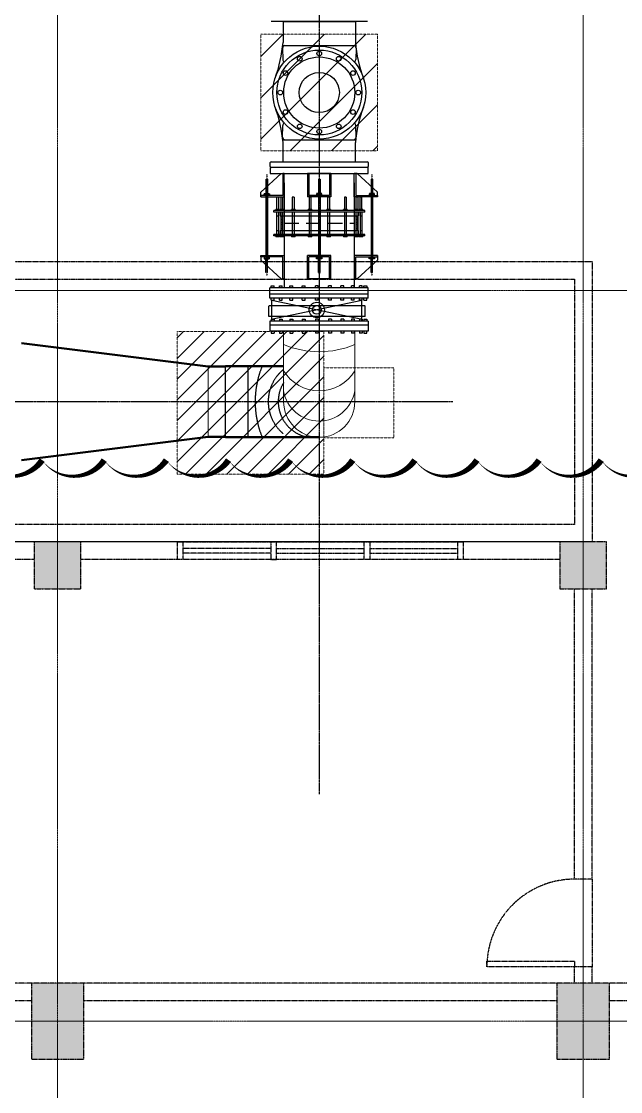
# Model space of a CAD drawing. Header units: inches. Extents: x 0 to 235202, y 0 to 361577.
# Drawn here: x 148872 to 154002, y 297622 to 306778 of the extents above; entities that cross this region are included whole.
import ezdxf

# ---------------------------------------------------------------- set-up
doc = ezdxf.new("R2010")
doc.units = ezdxf.units.IN
doc.header["$MEASUREMENT"] = 0
for name, pattern in [('CENTER', [2, 1.25, -0.25, 0.25, -0.25]), ('HIDDEN', [0.375, 0.25, -0.125]), ('PHANTOM2', [1.25, 0.625, -0.125, 0.125, -0.125, 0.125, -0.125])]:
    doc.linetypes.add(name, pattern=pattern)
for name, color, linetype, lineweight in [('.5', 8, 'Continuous', 0), ('DIM', 251, 'Continuous', 0), ('hid', 8, 'HIDDEN', 0)]:
    doc.layers.add(name, color=color, linetype=linetype, lineweight=lineweight)
for name, color, linetype in [('1', 1, 'CENTER'), ('2', 2, 'HIDDEN'), ('ID_LEGEND', 3, 'Continuous'), ('PIPE', 3, 'Continuous'), ('pipes', 2, 'Continuous'), ('sleeve type coupling', 1, 'Continuous'), ('steel elbow 90deg', 3, 'Continuous')]:
    doc.layers.add(name, color=color, linetype=linetype)

msp = doc.modelspace()

# ---------------------------------------------------------------- hatches: boundary and pattern name
at = {"layer": 'DIM', "linetype": 'HIDDEN', "lineweight": 25, "ltscale": 10}
h = msp.add_hatch(color=8, dxfattribs=at)
h.paths.add_polyline_path([(153907.6, 298549.5), (153457.6, 298549.5), (153457.6, 297899.5), (153907.6, 297899.5)])
h.paths.add_polyline_path([(153882.6, 302324.5), (153757.6, 302324.5), (153757.6, 302324.5), (153482.6, 302324.5), (153482.6, 301924.5), (153882.6, 301924.5)])
h.paths.add_polyline_path([(149382.6, 302324.5), (148982.6, 302324.5), (148982.6, 301924.5), (149382.6, 301924.5)])
h.paths.add_polyline_path([(149407.6, 298549.5), (148957.6, 298549.5), (148957.6, 297899.5), (149407.6, 297899.5)])

# ---------------------------------------------------------------- linework, layer by layer
at = {"layer": '.5', "color": 8, "linetype": 'CENTER', "ltscale": 10}
for p, q in [((149182.6, 294028.3), (149182.6, 325314.5)), ((153682.6, 294028.3), (153682.6, 325273.7)), ((169573.2, 304475.8), (105058.9, 304475.8)), ((169573.2, 298225.3), (105058.9, 298225.3))]:
    msp.add_line(p, q, dxfattribs=at)
at = {"color": 8, "linetype": 'PHANTOM2', "ltscale": 20}
for p, q in [((151422.4, 323510.6), (151422.4, 300165.4)), ((125082.6, 303524.6), (152564.9, 303524.6))]:
    msp.add_line(p, q, dxfattribs=at)
at = {"color": 8, "lineweight": -3, "ltscale": 5}
for p, q in [((151835.2, 306777.8), (151009.6, 306777.8)), ((151002.4, 305535.9), (151002.4, 305569.4)), ((151009.6, 305576.7), (151835.2, 305576.7)), ((151835.2, 305528.7), (151009.6, 305528.7)), ((151842.4, 305569.4), (151842.4, 305535.9))]:
    msp.add_line(p, q, dxfattribs=at)
at = {"color": 8}
for p, q in [((151842.4, 305528.7), (151002.4, 305528.7)), ((151002.4, 305528.7), (151002.4, 305476.7)), ((151842.4, 305476.7), (151842.4, 305528.7)), ((150922.4, 305316.7), (151097.4, 305476.7)), ((151002.4, 305476.7), (151842.4, 305476.7)), ((151097.4, 305476.7), (151122.4, 305476.7)), ((151122.4, 305476.7), (151110.4, 305476.7)), ((151110.4, 305476.7), (151110.4, 305288.7)), ((151122.4, 305276.7), (151122.4, 305476.7)), ((151322.4, 305476.7), (151322.4, 305276.7)), ((151522.4, 305476.7), (151322.4, 305476.7)), ((151334.4, 305476.7), (151334.4, 305288.7)), ((151510.4, 305476.7), (151510.4, 305288.7)), ((151522.4, 305476.7), (151522.4, 305276.7)), ((151747.4, 305476.7), (151722.4, 305476.7)), ((151722.4, 305476.7), (151734.4, 305476.7)), ((151722.4, 305276.7), (151722.4, 305476.7)), ((151734.4, 305476.7), (151734.4, 305288.7)), ((151922.4, 305316.7), (151747.4, 305476.7)), ((150922.4, 305276.7), (150922.4, 305316.7)), ((151110.4, 305288.7), (150922.4, 305288.7)), ((150922.4, 305288.7), (150922.4, 305276.7)), ((150922.4, 305276.7), (151122.4, 305276.7)), ((151322.4, 305316.7), (151334.4, 305316.7)), ((151522.4, 305276.7), (151322.4, 305276.7)), ((151510.4, 305288.7), (151334.4, 305288.7)), ((151510.4, 305316.7), (151522.4, 305316.7)), ((151922.4, 305276.7), (151722.4, 305276.7)), ((151734.4, 305288.7), (151922.4, 305288.7)), ((151922.4, 305276.7), (151922.4, 305316.7)), ((151922.4, 305288.7), (151922.4, 305276.7)), ((150922.4, 304776.3), (150922.4, 304736.3)), ((150922.4, 304764.3), (150922.4, 304776.3)), ((150922.4, 304776.3), (151122.4, 304776.3)), ((151110.4, 304764.3), (150922.4, 304764.3)), ((150922.4, 304736.3), (151097.4, 304576.3)), ((151110.4, 304576.3), (151110.4, 304764.3)), ((151122.4, 304776.3), (151122.4, 304576.3)), ((151322.4, 304576.3), (151322.4, 304776.3)), ((151522.4, 304776.3), (151322.4, 304776.3)), ((151322.4, 304736.3), (151334.4, 304736.3)), ((151334.4, 304576.3), (151334.4, 304764.3)), ((151510.4, 304764.3), (151334.4, 304764.3)), ((151510.4, 304576.3), (151510.4, 304764.3)), ((151510.4, 304736.3), (151522.4, 304736.3)), ((151522.4, 304576.3), (151522.4, 304776.3)), ((151922.4, 304776.3), (151722.4, 304776.3)), ((151722.4, 304776.3), (151722.4, 304576.3)), ((151734.4, 304576.3), (151734.4, 304764.3)), ((151734.4, 304764.3), (151922.4, 304764.3)), ((151922.4, 304736.3), (151747.4, 304576.3)), ((151922.4, 304776.3), (151922.4, 304736.3)), ((151922.4, 304764.3), (151922.4, 304776.3)), ((151097.4, 304576.3), (151122.4, 304576.3)), ((151122.4, 304576.3), (151110.4, 304576.3)), ((151522.4, 304576.3), (151322.4, 304576.3)), ((151747.4, 304576.3), (151722.4, 304576.3)), ((151722.4, 304576.3), (151734.4, 304576.3)), ((151839.9, 304497.6), (150999.9, 304497.6)), ((150999.9, 304408.9), (150999.9, 304497.6)), ((151839.9, 304444.9), (150999.9, 304444.9)), ((151012, 304514.8), (151036.2, 304514.8)), ((151012, 304497.6), (151012, 304514.8)), ((151036.2, 304497.6), (151036.2, 304514.8)), ((151081.3, 304514.8), (151105.5, 304514.8)), ((151081.3, 304497.6), (151081.3, 304514.8)), ((151105.5, 304497.6), (151105.5, 304514.8)), ((151171.6, 304514.8), (151195.8, 304514.8)), ((151171.6, 304497.6), (151171.6, 304514.8)), ((151195.8, 304497.6), (151195.8, 304514.8)), ((151276.7, 304514.8), (151300.9, 304514.8)), ((151276.7, 304497.6), (151276.7, 304514.8)), ((151300.9, 304497.6), (151300.9, 304514.8)), ((151389.5, 304497.6), (151389.5, 304514.8)), ((151413.7, 304514.8), (151389.5, 304514.8)), ((151413.7, 304497.6), (151413.7, 304514.8)), ((151502.3, 304497.6), (151502.3, 304514.8)), ((151526.6, 304514.8), (151502.3, 304514.8)), ((151526.6, 304497.6), (151526.6, 304514.8)), ((151607.5, 304497.6), (151607.5, 304514.8)), ((151631.7, 304514.8), (151607.5, 304514.8)), ((151631.7, 304497.6), (151631.7, 304514.8)), ((151697.7, 304497.6), (151697.7, 304514.8)), ((151722, 304514.8), (151697.7, 304514.8)), ((151722, 304497.6), (151722, 304514.8)), ((151767, 304497.6), (151767, 304514.8)), ((151791.2, 304514.8), (151767, 304514.8)), ((151791.2, 304497.6), (151791.2, 304514.8)), ((151805.3, 304497.6), (151805.3, 304514.8)), ((151805.3, 304514.8), (151829.5, 304514.8)), ((151829.5, 304514.8), (151829.5, 304497.6)), ((151839.9, 304408.9), (151839.9, 304497.6)), ((151015.4, 304344.5), (150992.2, 304344.5)), ((151839.9, 304408.9), (150999.9, 304408.9)), ((151012, 304391.7), (151012, 304408.9)), ((151012, 304230.9), (151787.9, 304391.7)), ((151012, 304391.7), (151036.2, 304391.7)), ((151015.4, 304391.7), (151791.2, 304230.9)), ((151015.4, 304213.7), (151015.4, 304391.7)), ((151036.2, 304391.7), (151036.2, 304408.9)), ((151081.3, 304391.7), (151081.3, 304408.9)), ((151081.3, 304391.7), (151105.5, 304391.7)), ((151105.5, 304391.7), (151105.5, 304408.9)), ((151171.6, 304391.7), (151171.6, 304408.9)), ((151171.6, 304391.7), (151195.8, 304391.7)), ((151195.8, 304391.7), (151195.8, 304408.9)), ((151276.7, 304391.7), (151276.7, 304408.9)), ((151276.7, 304391.7), (151300.9, 304391.7)), ((151300.9, 304391.7), (151300.9, 304408.9)), ((151389.5, 304391.7), (151389.5, 304408.9)), ((151413.7, 304391.7), (151389.5, 304391.7)), ((151413.7, 304391.7), (151413.7, 304408.9)), ((151502.3, 304391.7), (151502.3, 304408.9)), ((151526.6, 304391.7), (151502.3, 304391.7)), ((151526.6, 304391.7), (151526.6, 304408.9)), ((151607.5, 304391.7), (151607.5, 304408.9)), ((151631.7, 304391.7), (151607.5, 304391.7)), ((151631.7, 304391.7), (151631.7, 304408.9)), ((151697.7, 304391.7), (151697.7, 304408.9)), ((151722, 304391.7), (151697.7, 304391.7)), ((151722, 304391.7), (151722, 304408.9)), ((151767, 304391.7), (151767, 304408.9)), ((151791.2, 304391.7), (151767, 304391.7)), ((151787.9, 304213.7), (151787.9, 304391.7)), ((151815.6, 304344.5), (151787.9, 304344.5)), ((151791.2, 304391.7), (151791.2, 304408.9)), ((151805.3, 304391.7), (151805.3, 304408.9)), ((151805.3, 304391.7), (151829.5, 304391.7)), ((151829.5, 304391.7), (151829.5, 304408.9)), ((151015.4, 304254.2), (150992.2, 304254.2)), ((151815.6, 304254.2), (151787.9, 304254.2)), ((150999.9, 304214.6), (150999.9, 304126.6)), ((151839.9, 304214.6), (150999.9, 304214.6)), ((151839.9, 304178.6), (150999.9, 304178.6)), ((151012, 304231.8), (151036.2, 304231.8)), ((151012, 304231.8), (151012, 304214.6)), ((151036.2, 304231.8), (151036.2, 304214.6)), ((151081.3, 304231.8), (151105.5, 304231.8)), ((151081.3, 304231.8), (151081.3, 304214.6)), ((151105.5, 304231.8), (151105.5, 304214.6)), ((151171.6, 304231.8), (151195.8, 304231.8)), ((151171.6, 304231.8), (151171.6, 304214.6)), ((151195.8, 304231.8), (151195.8, 304214.6)), ((151276.7, 304231.8), (151300.9, 304231.8)), ((151276.7, 304231.8), (151276.7, 304214.6)), ((151300.9, 304231.8), (151300.9, 304214.6)), ((151389.5, 304231.8), (151389.5, 304214.6)), ((151413.7, 304231.8), (151389.5, 304231.8)), ((151413.7, 304231.8), (151413.7, 304214.6)), ((151502.3, 304231.8), (151502.3, 304214.6)), ((151526.6, 304231.8), (151502.3, 304231.8)), ((151526.6, 304231.8), (151526.6, 304214.6)), ((151607.5, 304231.8), (151607.5, 304214.6)), ((151631.7, 304231.8), (151607.5, 304231.8)), ((151631.7, 304231.8), (151631.7, 304214.6)), ((151697.7, 304231.8), (151697.7, 304214.6)), ((151722, 304231.8), (151697.7, 304231.8)), ((151722, 304231.8), (151722, 304214.6)), ((151767, 304231.8), (151767, 304214.6)), ((151791.2, 304231.8), (151767, 304231.8)), ((151791.2, 304231.8), (151791.2, 304214.6)), ((151805.3, 304231.8), (151805.3, 304214.6)), ((151805.3, 304231.8), (151829.5, 304231.8)), ((151829.5, 304231.8), (151829.5, 304214.6)), ((151839.9, 304214.6), (151839.9, 304126.6)), ((151839.9, 304126.6), (150999.9, 304126.6)), ((151012, 304126.6), (151012, 304109.3)), ((151012, 304109.3), (151036.2, 304109.3)), ((151036.2, 304126.6), (151036.2, 304109.3)), ((151081.3, 304126.6), (151081.3, 304109.3)), ((151081.3, 304109.3), (151105.5, 304109.3)), ((151105.5, 304126.6), (151105.5, 304109.3)), ((151171.6, 304126.6), (151171.6, 304109.3)), ((151171.6, 304109.3), (151195.8, 304109.3)), ((151195.8, 304126.6), (151195.8, 304109.3)), ((151276.7, 304126.6), (151276.7, 304109.3)), ((151276.7, 304109.3), (151300.9, 304109.3)), ((151300.9, 304126.6), (151300.9, 304109.3)), ((151389.5, 304126.6), (151389.5, 304109.3)), ((151413.7, 304109.3), (151389.5, 304109.3)), ((151413.7, 304126.6), (151413.7, 304109.3)), ((151502.3, 304126.6), (151502.3, 304109.3)), ((151526.6, 304109.3), (151502.3, 304109.3)), ((151526.6, 304126.6), (151526.6, 304109.3)), ((151607.5, 304126.6), (151607.5, 304109.3)), ((151631.7, 304109.3), (151607.5, 304109.3)), ((151631.7, 304126.6), (151631.7, 304109.3)), ((151697.7, 304126.6), (151697.7, 304109.3)), ((151722, 304109.3), (151697.7, 304109.3)), ((151722, 304126.6), (151722, 304109.3)), ((151767, 304126.6), (151767, 304109.3)), ((151791.2, 304109.3), (151767, 304109.3)), ((151791.2, 304126.6), (151791.2, 304109.3)), ((151805.3, 304126.6), (151805.3, 304109.3)), ((151805.3, 304109.3), (151829.5, 304109.3)), ((151829.5, 304109.3), (151829.5, 304126.6))]:
    msp.add_line(p, q, dxfattribs=at)
at = {"color": 8, "linetype": 'HIDDEN'}
for p, q in [((150992.2, 304254.2), (150992.2, 304344.5)), ((151787.9, 304344.5), (151015.4, 304344.5)), ((151815.6, 304254.2), (151815.6, 304344.5)), ((151787.9, 304254.2), (151015.4, 304254.2))]:
    msp.add_line(p, q, dxfattribs=at)
at = {"color": 8, "linetype": 'CENTER', "ltscale": 500}
msp.add_line((150812.9, 303219.9), (150812.9, 303829.4), dxfattribs=at)
at = {"color": 1}
msp.add_lwpolyline([(148518.6, 303024.6, 0, 53.2, 0.520567), (149050.4, 303024.6, 0, 53.2, 0.520567), (149582.2, 303024.6, 0, 53.2, 0.520567), (150114, 303024.6, 0, 53.2, 0.520567), (150645.8, 303024.6, 0, 53.2, 0.520567), (151177.6, 303024.6, 0, 53.2, 0.520567), (151709.4, 303024.6, 0, 53.2, 0.520567), (152241.2, 303024.6, 0, 53.2, 0.520567), (152773, 303024.6, 0, 53.2, 0.520567), (153304.8, 303024.6, 0, 53.2, 0.520567), (153836.6, 303024.6, 0, 53.2, 0.520567), (154368.4, 303024.6, 0, 53.2, 0.520567)], format="xyseb", dxfattribs=at)
at = {"color": 8}
for radius in [65.7, 37.5]:
    msp.add_circle((151401.6, 304309.4), radius, dxfattribs=at)
at = {"color": 8, "lineweight": -3, "ltscale": 5}
for centre, start, end in [((151009.6, 305569.4), 90, 180), ((151009.6, 305535.9), 180, 270), ((151835.2, 305569.4), 0, 90), ((151835.2, 305535.9), 270, 0)]:
    msp.add_arc(centre, 7.24, start, end, dxfattribs=at)
at = {"color": 8, "linetype": 'CENTER', "ltscale": 500}
for centre, radius, start, end in [((151669.9, 303524.6), 796.4, 157.5, 202.5), ((151340.8, 303524.6), 355.3, 128.9137, 239.05902), ((151380.2, 303524.6), 308.9, 148.19132, 260.57812)]:
    msp.add_arc(centre, radius, start, end, dxfattribs=at)
at = {"layer": '1', "color": 8, "linetype": 'CENTER', "ltscale": 0.09}
for p, q in [((150972.4, 305470.8), (150972.4, 304601)), ((151872.4, 305470.8), (151872.4, 304601))]:
    msp.add_line(p, q, dxfattribs=at)
at = {"layer": '1', "color": 8}
for p, q in [((150965.8, 305426.7), (150965.8, 304764.3)), ((150965.8, 305426.7), (150965.8, 305305.9)), ((150979, 305363.2), (150965.8, 305363.2)), ((150979, 305363.2), (150965.8, 305363.2)), ((150979, 305359.2), (150965.8, 305359.2)), ((150979, 305359.2), (150965.8, 305359.2)), ((150979, 305359.2), (150965.8, 305359.2)), ((150979, 305359.2), (150965.8, 305359.2)), ((150979, 305355.1), (150965.8, 305355.1)), ((150979, 305355.1), (150965.8, 305355.1)), ((150979, 305351.3), (150965.8, 305351.3)), ((150979, 305351.3), (150965.8, 305351.3)), ((150979, 305347.2), (150965.8, 305347.2)), ((150979, 305347.2), (150965.8, 305347.2)), ((150979, 305347.2), (150965.8, 305347.2)), ((150979, 305347.2), (150965.8, 305347.2)), ((150979, 305343.1), (150965.8, 305343.1)), ((150979, 305343.1), (150965.8, 305343.1)), ((150979, 305426.7), (150979, 305305.9)), ((150979.1, 305426.7), (150979.1, 304764.3)), ((151415.8, 305426.7), (151415.8, 304764.3)), ((151415.8, 305426.7), (151415.8, 305305.9)), ((151415.8, 305426.7), (151429, 305426.7)), ((151415.8, 305426.7), (151429, 305426.7)), ((151415.8, 305363.2), (151429, 305363.2)), ((151415.8, 305363.2), (151429, 305363.2)), ((151415.8, 305359.2), (151429, 305359.2)), ((151415.8, 305359.2), (151429, 305359.2)), ((151415.8, 305359.2), (151429, 305359.2)), ((151415.8, 305359.2), (151429, 305359.2)), ((151415.8, 305355.1), (151429, 305355.1)), ((151415.8, 305355.1), (151429, 305355.1)), ((151415.8, 305351.3), (151429, 305351.3)), ((151415.8, 305351.3), (151429, 305351.3)), ((151415.8, 305347.2), (151429, 305347.2)), ((151415.8, 305347.2), (151429, 305347.2)), ((151415.8, 305347.2), (151429, 305347.2)), ((151415.8, 305347.2), (151429, 305347.2)), ((151415.8, 305343.1), (151429, 305343.1)), ((151415.8, 305343.1), (151429, 305343.1)), ((151429, 305426.7), (151429, 304764.3)), ((151429, 305426.7), (151429, 305305.9)), ((151865.8, 305426.7), (151865.8, 304764.3)), ((151865.8, 305426.7), (151865.8, 305305.9)), ((151865.8, 305363.2), (151879, 305363.2)), ((151865.8, 305363.2), (151879, 305363.2)), ((151865.8, 305359.2), (151879, 305359.2)), ((151865.8, 305359.2), (151879, 305359.2)), ((151865.8, 305359.2), (151879, 305359.2)), ((151865.8, 305359.2), (151879, 305359.2)), ((151865.8, 305355.1), (151879, 305355.1)), ((151865.8, 305355.1), (151879, 305355.1)), ((151865.8, 305351.3), (151879, 305351.3)), ((151865.8, 305351.3), (151879, 305351.3)), ((151865.8, 305347.2), (151879, 305347.2)), ((151865.8, 305347.2), (151879, 305347.2)), ((151865.8, 305347.2), (151879, 305347.2)), ((151865.8, 305347.2), (151879, 305347.2)), ((151865.8, 305343.1), (151879, 305343.1)), ((151865.8, 305343.1), (151879, 305343.1)), ((151879, 305426.7), (151879, 304764.3)), ((151879, 305426.7), (151879, 305305.9)), ((150949.7, 305288.7), (150949.7, 305305.9)), ((150949.7, 305305.9), (150995.2, 305305.9)), ((150949.7, 305288.7), (150949.7, 305305.9)), ((150949.7, 305305.9), (150995.2, 305305.9)), ((150995.2, 305288.7), (150949.7, 305288.7)), ((150995.2, 305288.7), (150949.7, 305288.7)), ((150957.8, 305305.9), (150957.8, 305288.7)), ((150957.8, 305305.9), (150957.8, 305288.7)), ((150979, 305339), (150965.8, 305339)), ((150979, 305339), (150965.8, 305339)), ((150979, 305334.9), (150965.8, 305334.9)), ((150979, 305334.9), (150965.8, 305334.9)), ((150979, 305330.8), (150965.8, 305330.8)), ((150979, 305330.8), (150965.8, 305330.8)), ((150979, 305326.7), (150965.8, 305326.7)), ((150979, 305326.7), (150965.8, 305326.7)), ((150979, 305322.7), (150965.8, 305322.7)), ((150979, 305322.7), (150965.8, 305322.7)), ((150979, 305318.6), (150965.8, 305318.6)), ((150979, 305318.6), (150965.8, 305318.6)), ((150979, 305314.5), (150965.8, 305314.5)), ((150979, 305314.5), (150965.8, 305314.5)), ((150979, 305310.4), (150965.8, 305310.4)), ((150979, 305310.4), (150965.8, 305310.4)), ((150979, 305306.3), (150965.8, 305306.3)), ((150979, 305306.3), (150965.8, 305306.3)), ((150979, 305285.9), (150965.8, 305285.9)), ((150979, 305285.9), (150965.8, 305285.9)), ((150979, 305281.8), (150965.8, 305281.8)), ((150979, 305281.8), (150965.8, 305281.8)), ((150979, 305277.7), (150965.8, 305277.7)), ((150979, 305277.7), (150965.8, 305277.7)), ((150979, 305273.6), (150965.8, 305273.6)), ((150979, 305273.6), (150965.8, 305273.6)), ((150979, 305269.5), (150965.8, 305269.5)), ((150979, 305269.5), (150965.8, 305269.5)), ((150979, 305265.5), (150965.8, 305265.5)), ((150979, 305265.5), (150965.8, 305265.5)), ((150979, 305261.4), (150965.8, 305261.4)), ((150979, 305261.4), (150965.8, 305261.4)), ((150979, 305257.3), (150965.8, 305257.3)), ((150979, 305257.3), (150965.8, 305257.3)), ((150987, 305305.9), (150987, 305288.7)), ((150987, 305305.9), (150987, 305288.7)), ((150995.2, 305305.9), (150995.2, 305288.7)), ((150995.2, 305305.9), (150995.2, 305288.7)), ((151445.2, 305305.9), (151399.7, 305305.9)), ((151399.7, 305305.9), (151399.7, 305288.7)), ((151445.2, 305305.9), (151399.7, 305305.9)), ((151399.7, 305305.9), (151399.7, 305288.7)), ((151399.7, 305288.7), (151445.2, 305288.7)), ((151399.7, 305288.7), (151445.2, 305288.7)), ((151407.8, 305305.9), (151407.8, 305288.7)), ((151407.8, 305305.9), (151407.8, 305288.7)), ((151415.8, 305339), (151429, 305339)), ((151415.8, 305339), (151429, 305339)), ((151415.8, 305334.9), (151429, 305334.9)), ((151415.8, 305334.9), (151429, 305334.9)), ((151415.8, 305330.8), (151429, 305330.8)), ((151415.8, 305330.8), (151429, 305330.8)), ((151415.8, 305326.7), (151429, 305326.7)), ((151415.8, 305326.7), (151429, 305326.7)), ((151415.8, 305322.7), (151429, 305322.7)), ((151415.8, 305322.7), (151429, 305322.7)), ((151415.8, 305318.6), (151429, 305318.6)), ((151415.8, 305318.6), (151429, 305318.6)), ((151415.8, 305314.5), (151429, 305314.5)), ((151415.8, 305314.5), (151429, 305314.5)), ((151415.8, 305310.4), (151429, 305310.4)), ((151415.8, 305310.4), (151429, 305310.4)), ((151415.8, 305306.3), (151429, 305306.3)), ((151415.8, 305306.3), (151429, 305306.3)), ((151415.8, 305285.9), (151429, 305285.9)), ((151415.8, 305285.9), (151429, 305285.9)), ((151415.8, 305281.8), (151429, 305281.8)), ((151415.8, 305281.8), (151429, 305281.8)), ((151415.8, 305277.7), (151429, 305277.7)), ((151415.8, 305277.7), (151429, 305277.7)), ((151415.8, 305273.6), (151429, 305273.6)), ((151415.8, 305273.6), (151429, 305273.6)), ((151415.8, 305269.5), (151429, 305269.5)), ((151415.8, 305269.5), (151429, 305269.5)), ((151415.8, 305265.5), (151429, 305265.5)), ((151415.8, 305265.5), (151429, 305265.5)), ((151415.8, 305261.4), (151429, 305261.4)), ((151415.8, 305261.4), (151429, 305261.4)), ((151415.8, 305257.3), (151429, 305257.3)), ((151415.8, 305257.3), (151429, 305257.3)), ((151437, 305305.9), (151437, 305288.7)), ((151437, 305305.9), (151437, 305288.7)), ((151445.2, 305288.7), (151445.2, 305305.9)), ((151445.2, 305288.7), (151445.2, 305305.9)), ((151895.2, 305305.9), (151849.7, 305305.9)), ((151849.7, 305305.9), (151849.7, 305288.7)), ((151895.2, 305305.9), (151849.7, 305305.9)), ((151849.7, 305305.9), (151849.7, 305288.7)), ((151849.7, 305288.7), (151895.2, 305288.7)), ((151849.7, 305288.7), (151895.2, 305288.7)), ((151857.8, 305305.9), (151857.8, 305288.7)), ((151857.8, 305305.9), (151857.8, 305288.7)), ((151865.8, 305339), (151879, 305339)), ((151865.8, 305339), (151879, 305339)), ((151865.8, 305334.9), (151879, 305334.9)), ((151865.8, 305334.9), (151879, 305334.9)), ((151865.8, 305330.8), (151879, 305330.8)), ((151865.8, 305330.8), (151879, 305330.8)), ((151865.8, 305326.7), (151879, 305326.7)), ((151865.8, 305326.7), (151879, 305326.7)), ((151865.8, 305322.7), (151879, 305322.7)), ((151865.8, 305322.7), (151879, 305322.7)), ((151865.8, 305318.6), (151879, 305318.6)), ((151865.8, 305318.6), (151879, 305318.6)), ((151865.8, 305314.5), (151879, 305314.5)), ((151865.8, 305314.5), (151879, 305314.5)), ((151865.8, 305310.4), (151879, 305310.4)), ((151865.8, 305310.4), (151879, 305310.4)), ((151865.8, 305306.3), (151879, 305306.3)), ((151865.8, 305306.3), (151879, 305306.3)), ((151865.8, 305285.9), (151879, 305285.9)), ((151865.8, 305285.9), (151879, 305285.9)), ((151865.8, 305281.8), (151879, 305281.8)), ((151865.8, 305281.8), (151879, 305281.8)), ((151865.8, 305277.7), (151879, 305277.7)), ((151865.8, 305277.7), (151879, 305277.7)), ((151865.8, 305273.6), (151879, 305273.6)), ((151865.8, 305273.6), (151879, 305273.6)), ((151865.8, 305269.5), (151879, 305269.5)), ((151865.8, 305269.5), (151879, 305269.5)), ((151865.8, 305265.5), (151879, 305265.5)), ((151865.8, 305265.5), (151879, 305265.5)), ((151865.8, 305261.4), (151879, 305261.4)), ((151865.8, 305261.4), (151879, 305261.4)), ((151865.8, 305257.3), (151879, 305257.3)), ((151865.8, 305257.3), (151879, 305257.3)), ((151887, 305305.9), (151887, 305288.7)), ((151887, 305305.9), (151887, 305288.7)), ((151895.2, 305288.7), (151895.2, 305305.9)), ((151895.2, 305288.7), (151895.2, 305305.9)), ((150979, 304795.6), (150965.8, 304795.6)), ((150979, 304795.6), (150965.8, 304795.6)), ((150979, 304791.6), (150965.8, 304791.6)), ((150979, 304791.6), (150965.8, 304791.6)), ((151415.8, 304795.6), (151429, 304795.6)), ((151415.8, 304795.6), (151429, 304795.6)), ((151415.8, 304791.6), (151429, 304791.6)), ((151415.8, 304791.6), (151429, 304791.6)), ((151865.8, 304795.6), (151879, 304795.6)), ((151865.8, 304795.6), (151879, 304795.6)), ((151865.8, 304791.6), (151879, 304791.6)), ((151865.8, 304791.6), (151879, 304791.6)), ((150949.7, 304764.3), (150949.7, 304747.1)), ((150995.2, 304764.3), (150949.7, 304764.3)), ((150949.7, 304764.3), (150949.7, 304747.1)), ((150995.2, 304764.3), (150949.7, 304764.3)), ((150949.7, 304747.1), (150995.2, 304747.1)), ((150949.7, 304747.1), (150995.2, 304747.1)), ((150957.8, 304747.1), (150957.8, 304764.3)), ((150957.8, 304747.1), (150957.8, 304764.3)), ((150979, 304787.5), (150965.8, 304787.5)), ((150979, 304787.5), (150965.8, 304787.5)), ((150979, 304783.4), (150965.8, 304783.4)), ((150979, 304783.4), (150965.8, 304783.4)), ((150979, 304779.3), (150965.8, 304779.3)), ((150979, 304779.3), (150965.8, 304779.3)), ((150979, 304775.2), (150965.8, 304775.2)), ((150979, 304775.2), (150965.8, 304775.2)), ((150979, 304771.1), (150965.8, 304771.1)), ((150979, 304771.1), (150965.8, 304771.1)), ((150979, 304767), (150965.8, 304767)), ((150979, 304767), (150965.8, 304767)), ((150965.8, 304626.3), (150965.8, 304747.1)), ((150979, 304746.6), (150965.8, 304746.6)), ((150979, 304746.6), (150965.8, 304746.6)), ((150979, 304742.5), (150965.8, 304742.5)), ((150979, 304742.5), (150965.8, 304742.5)), ((150979, 304738.4), (150965.8, 304738.4)), ((150979, 304738.4), (150965.8, 304738.4)), ((150979, 304734.3), (150965.8, 304734.3)), ((150979, 304734.3), (150965.8, 304734.3)), ((150979, 304730.3), (150965.8, 304730.3)), ((150979, 304730.3), (150965.8, 304730.3)), ((150979, 304726.2), (150965.8, 304726.2)), ((150979, 304726.2), (150965.8, 304726.2)), ((150979, 304722.1), (150965.8, 304722.1)), ((150979, 304722.1), (150965.8, 304722.1)), ((150979, 304718), (150965.8, 304718)), ((150979, 304718), (150965.8, 304718)), ((150979, 304713.9), (150965.8, 304713.9)), ((150979, 304713.9), (150965.8, 304713.9)), ((150979, 304709.8), (150965.8, 304709.8)), ((150979, 304709.8), (150965.8, 304709.8)), ((150979, 304705.7), (150965.8, 304705.7)), ((150979, 304705.7), (150965.8, 304705.7)), ((150979, 304705.7), (150965.8, 304705.7)), ((150979, 304705.7), (150965.8, 304705.7)), ((150979, 304701.7), (150965.8, 304701.7)), ((150979, 304701.7), (150965.8, 304701.7)), ((150979, 304626.3), (150979, 304747.1)), ((150987, 304747.1), (150987, 304764.3)), ((150987, 304747.1), (150987, 304764.3)), ((150995.2, 304747.1), (150995.2, 304764.3)), ((150995.2, 304747.1), (150995.2, 304764.3)), ((151399.7, 304747.1), (151399.7, 304764.3)), ((151399.7, 304764.3), (151445.2, 304764.3)), ((151399.7, 304747.1), (151399.7, 304764.3)), ((151399.7, 304764.3), (151445.2, 304764.3)), ((151445.2, 304747.1), (151399.7, 304747.1)), ((151445.2, 304747.1), (151399.7, 304747.1)), ((151407.8, 304747.1), (151407.8, 304764.3)), ((151407.8, 304747.1), (151407.8, 304764.3)), ((151415.8, 304787.5), (151429, 304787.5)), ((151415.8, 304787.5), (151429, 304787.5)), ((151415.8, 304783.4), (151429, 304783.4)), ((151415.8, 304783.4), (151429, 304783.4)), ((151415.8, 304779.3), (151429, 304779.3)), ((151415.8, 304779.3), (151429, 304779.3)), ((151415.8, 304775.2), (151429, 304775.2)), ((151415.8, 304775.2), (151429, 304775.2)), ((151415.8, 304771.1), (151429, 304771.1)), ((151415.8, 304771.1), (151429, 304771.1)), ((151415.8, 304767), (151429, 304767)), ((151415.8, 304767), (151429, 304767)), ((151415.8, 304626.3), (151415.8, 304747.1)), ((151415.8, 304746.6), (151429, 304746.6)), ((151415.8, 304746.6), (151429, 304746.6)), ((151415.8, 304742.5), (151429, 304742.5)), ((151415.8, 304742.5), (151429, 304742.5)), ((151415.8, 304738.4), (151429, 304738.4)), ((151415.8, 304738.4), (151429, 304738.4)), ((151415.8, 304734.3), (151429, 304734.3)), ((151415.8, 304734.3), (151429, 304734.3)), ((151415.8, 304730.3), (151429, 304730.3)), ((151415.8, 304730.3), (151429, 304730.3)), ((151415.8, 304726.2), (151429, 304726.2)), ((151415.8, 304726.2), (151429, 304726.2)), ((151415.8, 304722.1), (151429, 304722.1)), ((151415.8, 304722.1), (151429, 304722.1)), ((151415.8, 304718), (151429, 304718)), ((151415.8, 304718), (151429, 304718)), ((151415.8, 304713.9), (151429, 304713.9)), ((151415.8, 304713.9), (151429, 304713.9)), ((151415.8, 304709.8), (151429, 304709.8)), ((151415.8, 304709.8), (151429, 304709.8)), ((151415.8, 304705.7), (151429, 304705.7)), ((151415.8, 304705.7), (151429, 304705.7)), ((151415.8, 304705.7), (151429, 304705.7)), ((151415.8, 304705.7), (151429, 304705.7)), ((151415.8, 304701.7), (151429, 304701.7)), ((151415.8, 304701.7), (151429, 304701.7)), ((151429, 304626.3), (151429, 304747.1)), ((151437, 304747.1), (151437, 304764.3)), ((151437, 304747.1), (151437, 304764.3)), ((151445.2, 304764.3), (151445.2, 304747.1)), ((151445.2, 304764.3), (151445.2, 304747.1)), ((151849.7, 304747.1), (151849.7, 304764.3)), ((151849.7, 304764.3), (151895.2, 304764.3)), ((151849.7, 304747.1), (151849.7, 304764.3)), ((151849.7, 304764.3), (151895.2, 304764.3)), ((151895.2, 304747.1), (151849.7, 304747.1)), ((151895.2, 304747.1), (151849.7, 304747.1)), ((151857.8, 304747.1), (151857.8, 304764.3)), ((151857.8, 304747.1), (151857.8, 304764.3)), ((151865.8, 304787.5), (151879, 304787.5)), ((151865.8, 304787.5), (151879, 304787.5)), ((151865.8, 304783.4), (151879, 304783.4)), ((151865.8, 304783.4), (151879, 304783.4)), ((151865.8, 304779.3), (151879, 304779.3)), ((151865.8, 304779.3), (151879, 304779.3)), ((151865.8, 304775.2), (151879, 304775.2)), ((151865.8, 304775.2), (151879, 304775.2)), ((151865.8, 304771.1), (151879, 304771.1)), ((151865.8, 304771.1), (151879, 304771.1)), ((151865.8, 304767), (151879, 304767)), ((151865.8, 304767), (151879, 304767)), ((151865.8, 304626.3), (151865.8, 304747.1)), ((151865.8, 304746.6), (151879, 304746.6)), ((151865.8, 304746.6), (151879, 304746.6)), ((151865.8, 304742.5), (151879, 304742.5)), ((151865.8, 304742.5), (151879, 304742.5)), ((151865.8, 304738.4), (151879, 304738.4)), ((151865.8, 304738.4), (151879, 304738.4)), ((151865.8, 304734.3), (151879, 304734.3)), ((151865.8, 304734.3), (151879, 304734.3)), ((151865.8, 304730.3), (151879, 304730.3)), ((151865.8, 304730.3), (151879, 304730.3)), ((151865.8, 304726.2), (151879, 304726.2)), ((151865.8, 304726.2), (151879, 304726.2)), ((151865.8, 304722.1), (151879, 304722.1)), ((151865.8, 304722.1), (151879, 304722.1)), ((151865.8, 304718), (151879, 304718)), ((151865.8, 304718), (151879, 304718)), ((151865.8, 304713.9), (151879, 304713.9)), ((151865.8, 304713.9), (151879, 304713.9)), ((151865.8, 304709.8), (151879, 304709.8)), ((151865.8, 304709.8), (151879, 304709.8)), ((151865.8, 304705.7), (151879, 304705.7)), ((151865.8, 304705.7), (151879, 304705.7)), ((151865.8, 304705.7), (151879, 304705.7)), ((151865.8, 304705.7), (151879, 304705.7)), ((151865.8, 304701.7), (151879, 304701.7)), ((151865.8, 304701.7), (151879, 304701.7)), ((151879, 304626.3), (151879, 304747.1)), ((151887, 304747.1), (151887, 304764.3)), ((151887, 304747.1), (151887, 304764.3)), ((151895.2, 304764.3), (151895.2, 304747.1)), ((151895.2, 304764.3), (151895.2, 304747.1)), ((150979, 304697.8), (150965.8, 304697.8)), ((150979, 304697.8), (150965.8, 304697.8)), ((150979, 304693.8), (150965.8, 304693.8)), ((150979, 304693.8), (150965.8, 304693.8)), ((150979, 304693.8), (150965.8, 304693.8)), ((150979, 304693.8), (150965.8, 304693.8)), ((150979, 304689.7), (150965.8, 304689.7)), ((150979, 304689.7), (150965.8, 304689.7)), ((151415.8, 304697.8), (151429, 304697.8)), ((151415.8, 304697.8), (151429, 304697.8)), ((151415.8, 304693.8), (151429, 304693.8)), ((151415.8, 304693.8), (151429, 304693.8)), ((151415.8, 304693.8), (151429, 304693.8)), ((151415.8, 304693.8), (151429, 304693.8)), ((151415.8, 304689.7), (151429, 304689.7)), ((151415.8, 304689.7), (151429, 304689.7)), ((151415.8, 304626.3), (151429, 304626.3)), ((151415.8, 304626.3), (151429, 304626.3)), ((150619.5, 303224.6), (150619.5, 303824.6))]:
    msp.add_line(p, q, dxfattribs=at)
at = {"layer": '1', "color": 8, "linetype": 'HIDDEN', "ltscale": 0.009}
for p, q in [((150965.8, 305288.7), (150965.8, 305305.9)), ((150979, 305302.2), (150965.8, 305302.2)), ((150979, 305302.2), (150965.8, 305302.2)), ((150979, 305298.1), (150965.8, 305298.1)), ((150979, 305298.1), (150965.8, 305298.1)), ((150979, 305294.1), (150965.8, 305294.1)), ((150979, 305294.1), (150965.8, 305294.1)), ((150979, 305290), (150965.8, 305290)), ((150979, 305290), (150965.8, 305290)), ((150979, 305288.7), (150979, 305305.9)), ((151415.8, 305288.7), (151415.8, 305305.9)), ((151415.8, 305302.2), (151429, 305302.2)), ((151415.8, 305302.2), (151429, 305302.2)), ((151415.8, 305298.1), (151429, 305298.1)), ((151415.8, 305298.1), (151429, 305298.1)), ((151415.8, 305294.1), (151429, 305294.1)), ((151415.8, 305294.1), (151429, 305294.1)), ((151415.8, 305290), (151429, 305290)), ((151415.8, 305290), (151429, 305290)), ((151429, 305288.7), (151429, 305305.9)), ((151865.8, 305288.7), (151865.8, 305305.9)), ((151865.8, 305302.2), (151879, 305302.2)), ((151865.8, 305302.2), (151879, 305302.2)), ((151865.8, 305298.1), (151879, 305298.1)), ((151865.8, 305298.1), (151879, 305298.1)), ((151865.8, 305294.1), (151879, 305294.1)), ((151865.8, 305294.1), (151879, 305294.1)), ((151865.8, 305290), (151879, 305290)), ((151865.8, 305290), (151879, 305290)), ((151879, 305288.7), (151879, 305305.9)), ((150965.8, 304764.3), (150965.8, 304747.1)), ((150979, 304763), (150965.8, 304763)), ((150979, 304763), (150965.8, 304763)), ((150979, 304758.9), (150965.8, 304758.9)), ((150979, 304758.9), (150965.8, 304758.9)), ((150979, 304754.8), (150965.8, 304754.8)), ((150979, 304754.8), (150965.8, 304754.8)), ((150979, 304750.7), (150965.8, 304750.7)), ((150979, 304750.7), (150965.8, 304750.7)), ((150979, 304764.3), (150979, 304747.1)), ((151415.8, 304764.3), (151415.8, 304747.1)), ((151415.8, 304763), (151429, 304763)), ((151415.8, 304763), (151429, 304763)), ((151415.8, 304758.9), (151429, 304758.9)), ((151415.8, 304758.9), (151429, 304758.9)), ((151415.8, 304754.8), (151429, 304754.8)), ((151415.8, 304754.8), (151429, 304754.8)), ((151415.8, 304750.7), (151429, 304750.7)), ((151415.8, 304750.7), (151429, 304750.7)), ((151429, 304764.3), (151429, 304747.1)), ((151865.8, 304764.3), (151865.8, 304747.1)), ((151865.8, 304763), (151879, 304763)), ((151865.8, 304763), (151879, 304763)), ((151865.8, 304758.9), (151879, 304758.9)), ((151865.8, 304758.9), (151879, 304758.9)), ((151865.8, 304754.8), (151879, 304754.8)), ((151865.8, 304754.8), (151879, 304754.8)), ((151865.8, 304750.7), (151879, 304750.7)), ((151865.8, 304750.7), (151879, 304750.7)), ((151879, 304764.3), (151879, 304747.1))]:
    msp.add_line(p, q, dxfattribs=at)
at = {"layer": '2', "color": 8, "linetype": 'HIDDEN', "ltscale": 500}
msp.add_line((151122.4, 305051.5), (151722.4, 305051.5), dxfattribs=at)
at = {"layer": 'DIM', "color": 8, "linetype": 'HIDDEN', "ltscale": 7}
for p, q in [((151922.4, 306669.2), (150922.4, 306669.2)), ((150922.4, 306669.2), (150922.4, 305669.2)), ((151922.4, 305669.2), (151922.4, 306669.2)), ((150922.4, 305669.2), (151922.4, 305669.2)), ((150207.1, 304124.9), (150206.3, 302904)), ((151462.4, 304124.9), (150207.1, 304124.9)), ((151462.4, 302904), (151462.4, 304124.9)), ((152062.4, 303814.4), (151462.4, 303814.4)), ((151462.4, 303814.4), (151462.4, 303214.4)), ((152062.4, 303214.4), (152062.4, 303814.4)), ((151462.4, 303214.4), (152062.4, 303214.4)), ((150206.3, 302904), (151462.4, 302904))]:
    msp.add_line(p, q, dxfattribs=at)
at = {"layer": 'DIM', "color": 8, "linetype": 'Continuous'}
for p, q in [((150922.4, 306478.3), (151113.3, 306669.2)), ((150922.4, 306124.7), (151466.8, 306669.2)), ((150922.4, 305771.2), (151820.4, 306669.2)), ((151174, 305669.2), (151922.4, 306417.6)), ((151527.5, 305669.2), (151922.4, 306064.1)), ((151881.1, 305669.2), (151922.4, 305710.5)), ((150206.4, 303010.6), (151320.8, 304124.9)), ((150206.5, 303187.5), (151144, 304124.9)), ((150206.6, 303364.3), (150967.2, 304124.9)), ((150206.8, 303541.2), (150790.4, 304124.9)), ((150206.9, 303718.1), (150613.7, 304124.9)), ((150207, 303895), (150436.9, 304124.9)), ((150207.1, 304071.9), (150260.1, 304124.9)), ((150276.6, 302904), (151462.4, 304089.7)), ((150453.4, 302904), (151462.4, 303913)), ((150630.1, 302904), (151462.4, 303736.2)), ((150806.9, 302904), (151462.4, 303559.4)), ((150983.7, 302904), (151462.4, 303382.6)), ((151160.5, 302904), (151462.4, 303205.8)), ((151337.3, 302904), (151462.4, 303029.1))]:
    msp.add_line(p, q, dxfattribs=at)
at = {"layer": 'DIM', "color": 8, "linetype": 'HIDDEN', "lineweight": 25, "ltscale": 10}
for p, q in [((126612.4, 304723.1), (153757.6, 304723.1)), ((153757.6, 304723.1), (153757.6, 302324.5)), ((126762.4, 304573.1), (153607.6, 304573.1)), ((153607.6, 304573.1), (153607.6, 302474.5)), ((153607.6, 302474.5), (126762.4, 302474.5)), ((153757.6, 302324.5), (126612.4, 302324.5)), ((148982.6, 302324.5), (144882.6, 302324.5)), ((149382.6, 302324.5), (148982.6, 302324.5)), ((148982.6, 302324.5), (148982.6, 301924.5)), ((153482.6, 302324.5), (149382.6, 302324.5)), ((149382.6, 301924.5), (149382.6, 302324.5)), ((150207.6, 302174.5), (150207.6, 302324.5)), ((150207.6, 302324.5), (152657.6, 302324.5)), ((150207.6, 302174.5), (150207.6, 302324.5)), ((150257.6, 302174.5), (150257.6, 302324.5)), ((151057.6, 302324.5), (151007.6, 302324.5)), ((151007.6, 302324.5), (151007.6, 302174.5)), ((151057.6, 302174.5), (151057.6, 302324.5)), ((151807.6, 302174.5), (151807.6, 302324.5)), ((151857.6, 302174.5), (151857.6, 302324.5)), ((152607.6, 302174.5), (152607.6, 302324.5)), ((152657.6, 302174.5), (152657.6, 302324.5)), ((152657.6, 302174.5), (152657.6, 302324.5)), ((153882.6, 302324.5), (153482.6, 302324.5)), ((153482.6, 302324.5), (153482.6, 301924.5)), ((153882.6, 301924.5), (153882.6, 302324.5)), ((151007.6, 302269.5), (150257.6, 302269.5)), ((151007.6, 302229.5), (150257.6, 302229.5)), ((151057.6, 302269.5), (151807.6, 302269.5)), ((151057.6, 302229.5), (151807.6, 302229.5)), ((151857.6, 302269.5), (152607.6, 302269.5)), ((151857.6, 302229.5), (152607.6, 302229.5)), ((148982.6, 302174.5), (144882.6, 302174.5)), ((153482.6, 302174.5), (149382.6, 302174.5)), ((152657.6, 302174.5), (150207.6, 302174.5)), ((151007.6, 302174.5), (151057.6, 302174.5)), ((148982.6, 301924.5), (149382.6, 301924.5)), ((153482.6, 301924.5), (153882.6, 301924.5)), ((153607.6, 299439.3), (153607.6, 301924.5)), ((153757.6, 299439.3), (153757.6, 301924.5)), ((153757.6, 299439.3), (153607.6, 299439.3)), ((153757.6, 299439.3), (153757.6, 298689.3)), ((152857.6, 298689.3), (152857.6, 298739.3)), ((152857.6, 298739.3), (153607.6, 298739.3)), ((153607.6, 298689.3), (152857.6, 298689.3)), ((153607.6, 298739.3), (153607.6, 298689.3)), ((153607.6, 298549.5), (153607.6, 298689.3)), ((153757.6, 298689.3), (153607.6, 298689.3)), ((153757.6, 298549.5), (153757.6, 298689.3)), ((162457.6, 298549.5), (126907.6, 298549.5)), ((149407.6, 298549.5), (148957.6, 298549.5)), ((148957.6, 298549.5), (148957.6, 297899.5)), ((149407.6, 297899.5), (149407.6, 298549.5)), ((153907.6, 298549.5), (153457.6, 298549.5)), ((153457.6, 298549.5), (153457.6, 297899.5)), ((153907.6, 297899.5), (153907.6, 298549.5)), ((148957.6, 298399.5), (144907.6, 298399.5)), ((153457.6, 298399.5), (149407.6, 298399.5)), ((157957.6, 298399.5), (153907.6, 298399.5)), ((148957.6, 297899.5), (149407.6, 297899.5)), ((153457.6, 297899.5), (153907.6, 297899.5))]:
    msp.add_line(p, q, dxfattribs=at)
at = {"layer": 'DIM', "color": 8}
for p, q in [((151117.6, 303524.6), (151117.6, 304126.6)), ((151727.2, 303524.6), (151727.2, 304126.6))]:
    msp.add_line(p, q, dxfattribs=at)
at = {"layer": 'DIM', "color": 8, "lineweight": 50}
for p, q in [((150472.4, 303824.6), (148872.4, 304024.6)), ((150472.4, 303824.6), (150619.5, 303824.6)), ((150619.5, 303829.4), (151117.6, 303829.4)), ((150472.4, 303224.6), (148872.4, 303024.6)), ((150472.4, 303224.6), (150619.5, 303224.6)), ((150619.5, 303219.9), (151422.4, 303219.9))]:
    msp.add_line(p, q, dxfattribs=at)
at = {"layer": 'DIM', "color": 8, "linetype": 'HIDDEN'}
msp.add_line((150472.4, 303224.6), (150472.4, 303824.6), dxfattribs=at)
at = {"layer": 'DIM', "color": 8}
for centre, radius, start, end in [((151422.4, 304748.6), 796.4, 247.5, 292.5), ((151422.4, 303971.6), 355.3, 210.94084, 329.05916), ((151422.4, 303668), 308.9, 189.42017, 350.57983), ((151422.4, 303524.6), 304.8, 180, 0)]:
    msp.add_arc(centre, radius, start, end, dxfattribs=at)
at = {"layer": 'DIM', "color": 8, "linetype": 'HIDDEN', "lineweight": 25, "ltscale": 10}
msp.add_arc((153607.6, 298689.3), 750, 90, 180, dxfattribs=at)
at = {"layer": 'hid', "color": 8, "ltscale": 0.1}
for p, q in [((151092.3, 305115.2), (151108.3, 305115.2)), ((151092.3, 305115.2), (151108.3, 305115.2)), ((151098.6, 304987.8), (151098.6, 305115.2)), ((151736.5, 305115.2), (151752.5, 305115.2)), ((151752.5, 305115.2), (151736.5, 305115.2)), ((151746.2, 304987.8), (151746.2, 305115.2)), ((151092.3, 304987.8), (151108.3, 304987.8)), ((151092.3, 304987.8), (151108.3, 304987.8)), ((151736.5, 304987.8), (151752.5, 304987.8)), ((151752.5, 304987.8), (151736.5, 304987.8))]:
    msp.add_line(p, q, dxfattribs=at)
at = {"layer": 'ID_LEGEND', "color": 8}
msp.add_circle((151422.4, 306169.2), 172.1, dxfattribs=at)
at = {"layer": 'PIPE', "color": 8}
for p, q in [((151112.3, 306777.8), (151112.3, 306597.9)), ((151112.3, 306777.8), (151732.5, 306777.8)), ((151732.5, 306777.8), (151732.5, 306597.9)), ((151107.4, 306549.8), (151109.9, 306452.2)), ((151109.9, 306572.3), (151734.9, 306572.3)), ((151737.5, 306549.8), (151734.9, 306452.2)), ((151107.4, 305788.5), (151109.9, 305886.1)), ((151737.5, 305788.5), (151734.9, 305886.1)), ((151109.9, 305766), (151734.9, 305766)), ((151112.3, 305576.7), (151112.3, 305740.4)), ((151732.5, 305576.7), (151732.5, 305740.4)), ((151112.3, 305576.7), (151732.5, 305576.7))]:
    msp.add_line(p, q, dxfattribs=at)
for centre, radius in [((151422.4, 306169.2), 397.5), ((151422.4, 306169.2), 363.2), ((151422.4, 306169.2), 304.2), ((151255.6, 306458.1), 19.8), ((151422.4, 306502.8), 19.8), ((151589.2, 306458.1), 19.8), ((151133.4, 306336), 19.8), ((151711.4, 306336), 19.8), ((151088.7, 306169.2), 19.8), ((151756.1, 306169.2), 19.8), ((151133.4, 306002.3), 19.8), ((151711.4, 306002.3), 19.8), ((151255.6, 305880.2), 19.8), ((151589.2, 305880.2), 19.8), ((151422.4, 305835.5), 19.8)]:
    msp.add_circle(centre, radius, dxfattribs=at)
for centre, radius, start, end in [((149971.4, 306691.1), 1144.7, 339.65876, 355.3314), ((151148.4, 306539), 42.5, 128.49922, 165.25161), ((151696.4, 306539), 42.5, 14.74839, 51.50078), ((152873.4, 306691.1), 1144.7, 184.6686, 200.34124), ((151136.4, 306451.7), 26.5, 178.86534, 237.03437), ((151708.4, 306451.7), 26.5, 302.96563, 1.13466), ((149971.4, 305647.2), 1144.7, 4.6686, 20.34124), ((152873.4, 305647.2), 1144.7, 159.65876, 175.3314), ((151136.4, 305886.6), 26.5, 122.96563, 181.13466), ((151708.4, 305886.6), 26.5, 358.86534, 57.03437), ((151148.4, 305799.3), 42.5, 194.74839, 231.50078), ((151696.4, 305799.3), 42.5, 308.49922, 345.25161)]:
    msp.add_arc(centre, radius, start, end, dxfattribs=at)
at = {"layer": 'pipes', "color": 8, "ltscale": 2000}
for p, q in [((151122.4, 305397.3), (151122.4, 304497.6)), ((151722.4, 305397.3), (151722.4, 304497.6))]:
    msp.add_line(p, q, dxfattribs=at)
at = {"layer": 'sleeve type coupling', "color": 8}
for p, q in [((151057.2, 305273.8), (151057.2, 305159.2)), ((151072.6, 305273.8), (151057.2, 305273.8)), ((151072.6, 305273.8), (151072.6, 305159.2)), ((151092.6, 305273.8), (151092.6, 305159.2)), ((151108, 305273.8), (151092.6, 305273.8)), ((151108, 305273.8), (151108, 305159.2)), ((151191.8, 305273.8), (151191.8, 305159.2)), ((151207.2, 305273.8), (151191.8, 305273.8)), ((151207.2, 305273.8), (151207.2, 305159.2)), ((151335.1, 305273.8), (151335.1, 305159.2)), ((151350.6, 305273.8), (151335.1, 305273.8)), ((151350.6, 305273.8), (151350.6, 305159.2)), ((151494.2, 305273.8), (151494.2, 305159.2)), ((151509.7, 305273.8), (151494.2, 305273.8)), ((151509.7, 305273.8), (151509.7, 305159.2)), ((151637.6, 305273.8), (151637.6, 305159.2)), ((151653, 305273.8), (151637.6, 305273.8)), ((151653, 305273.8), (151653, 305159.2)), ((151736.8, 305273.8), (151736.8, 305159.2)), ((151752.2, 305273.8), (151736.8, 305273.8)), ((151752.2, 305273.8), (151752.2, 305159.2)), ((151787.9, 305273.8), (151771.9, 305273.8)), ((151771.9, 305159.2), (151771.9, 305273.8)), ((151787.9, 305159.2), (151787.9, 305273.8)), ((151032.4, 305147.2), (151032.4, 305159.2)), ((151812.4, 305159.2), (151032.4, 305159.2)), ((151080.3, 305169.5), (151049.5, 305169.5)), ((151049.5, 305159.2), (151049.5, 305169.5)), ((151080.3, 305169.5), (151080.3, 305159.2)), ((151115.7, 305169.5), (151084.9, 305169.5)), ((151084.9, 305159.2), (151084.9, 305169.5)), ((151115.7, 305169.5), (151115.7, 305159.2)), ((151214.9, 305169.5), (151184.1, 305169.5)), ((151184.1, 305159.2), (151184.1, 305169.5)), ((151214.9, 305169.5), (151214.9, 305159.2)), ((151358.3, 305169.5), (151327.4, 305169.5)), ((151327.4, 305159.2), (151327.4, 305169.5)), ((151358.3, 305169.5), (151358.3, 305159.2)), ((151517.4, 305169.5), (151486.5, 305169.5)), ((151486.5, 305159.2), (151486.5, 305169.5)), ((151517.4, 305169.5), (151517.4, 305159.2)), ((151629.9, 305159.2), (151629.9, 305169.5)), ((151660.7, 305169.5), (151629.9, 305169.5)), ((151660.7, 305169.5), (151660.7, 305159.2)), ((151759.9, 305169.5), (151729.1, 305169.5)), ((151729.1, 305159.2), (151729.1, 305169.5)), ((151759.9, 305169.5), (151759.9, 305159.2)), ((151795.3, 305169.5), (151764.5, 305169.5)), ((151764.5, 305159.2), (151764.5, 305169.5)), ((151795.3, 305169.5), (151795.3, 305159.2)), ((151812.4, 305147.2), (151812.4, 305159.2)), ((151812.4, 305147.2), (151032.4, 305147.2)), ((151056.9, 305147.2), (151056.9, 304955.8)), ((151072.9, 305147.2), (151072.9, 304955.8)), ((151086.6, 305147.2), (151086.6, 305115.2)), ((151092.6, 305147.2), (151086.6, 305147.2)), ((151086.6, 305115.2), (151092.3, 305115.2)), ((151092.3, 305147.2), (151092.3, 304955.8)), ((151108.3, 305147.2), (151108.3, 304955.8)), ((151108.3, 305115.2), (151191.5, 305115.2)), ((151191.5, 305147.2), (151191.5, 304955.8)), ((151207.5, 305147.2), (151207.5, 304955.8)), ((151207.5, 305115.2), (151334.9, 305115.2)), ((151334.9, 305147.2), (151334.9, 304955.8)), ((151350.9, 305147.2), (151350.9, 304955.8)), ((151350.9, 305115.2), (151494, 305115.2)), ((151494, 305147.2), (151494, 304955.8)), ((151510, 305147.2), (151510, 304955.8)), ((151510, 305115.2), (151637.3, 305115.2)), ((151637.3, 305147.2), (151637.3, 304955.8)), ((151653.3, 305147.2), (151653.3, 304955.8)), ((151653.3, 305115.2), (151736.5, 305115.2)), ((151736.5, 305147.2), (151736.5, 304955.8)), ((151752.5, 305147.2), (151752.5, 304955.8)), ((151752.5, 305115.2), (151758.2, 305115.2)), ((151758.2, 305147.2), (151758.2, 305115.2)), ((151771.9, 305147.2), (151771.9, 304955.8)), ((151787.9, 305147.2), (151787.9, 304955.8)), ((151086.6, 304987.8), (151086.6, 304955.8)), ((151086.6, 304987.8), (151092.3, 304987.8)), ((151108.3, 304987.8), (151191.5, 304987.8)), ((151207.5, 304987.8), (151334.9, 304987.8)), ((151350.9, 304987.8), (151494, 304987.8)), ((151510, 304987.8), (151637.3, 304987.8)), ((151653.3, 304987.8), (151736.5, 304987.8)), ((151752.5, 304987.8), (151758.2, 304987.8)), ((151758.2, 304955.8), (151758.2, 304987.8)), ((151812.4, 304955.8), (151032.4, 304955.8)), ((151032.4, 304943.8), (151032.4, 304955.8)), ((151812.4, 304943.8), (151032.4, 304943.8)), ((151049.5, 304943.8), (151049.5, 304933.5)), ((151080.3, 304933.5), (151049.5, 304933.5)), ((151057.2, 304933.5), (151057.2, 304943.8)), ((151072.6, 304933.5), (151072.6, 304943.8)), ((151080.3, 304933.5), (151080.3, 304943.8)), ((151084.9, 304943.8), (151084.9, 304933.5)), ((151115.7, 304933.5), (151084.9, 304933.5)), ((151092.6, 304933.5), (151092.6, 304943.8)), ((151108, 304933.5), (151108, 304943.8)), ((151115.7, 304933.5), (151115.7, 304943.8)), ((151184.1, 304943.8), (151184.1, 304933.5)), ((151214.9, 304933.5), (151184.1, 304933.5)), ((151191.8, 304933.5), (151191.8, 304943.8)), ((151207.2, 304933.5), (151207.2, 304943.8)), ((151214.9, 304933.5), (151214.9, 304943.8)), ((151327.4, 304943.8), (151327.4, 304933.5)), ((151358.3, 304933.5), (151327.4, 304933.5)), ((151335.1, 304933.5), (151335.1, 304943.8)), ((151350.6, 304933.5), (151350.6, 304943.8)), ((151358.3, 304933.5), (151358.3, 304943.8)), ((151486.5, 304943.8), (151486.5, 304933.5)), ((151517.4, 304933.5), (151486.5, 304933.5)), ((151494.2, 304933.5), (151494.2, 304943.8)), ((151509.7, 304933.5), (151509.7, 304943.8)), ((151517.4, 304933.5), (151517.4, 304943.8)), ((151629.9, 304943.8), (151629.9, 304933.5)), ((151660.7, 304933.5), (151629.9, 304933.5)), ((151637.6, 304933.5), (151637.6, 304943.8)), ((151653, 304933.5), (151653, 304943.8)), ((151660.7, 304933.5), (151660.7, 304943.8)), ((151729.1, 304943.8), (151729.1, 304933.5)), ((151759.9, 304933.5), (151729.1, 304933.5)), ((151736.8, 304933.5), (151736.8, 304943.8)), ((151752.2, 304933.5), (151752.2, 304943.8)), ((151759.9, 304933.5), (151759.9, 304943.8)), ((151764.5, 304943.8), (151764.5, 304933.5)), ((151795.3, 304933.5), (151764.5, 304933.5)), ((151772.2, 304933.5), (151772.2, 304943.8)), ((151787.6, 304933.5), (151787.6, 304943.8)), ((151795.3, 304933.5), (151795.3, 304943.8)), ((151812.4, 304943.8), (151812.4, 304955.8))]:
    msp.add_line(p, q, dxfattribs=at)
at = {"layer": 'sleeve type coupling', "color": 8, "linetype": 'HIDDEN', "ltscale": 25}
for p, q in [((151056.9, 305115.2), (151072.9, 305115.2)), ((151191.5, 305115.2), (151207.5, 305115.2)), ((151334.9, 305115.2), (151350.9, 305115.2)), ((151494, 305115.2), (151510, 305115.2)), ((151637.3, 305115.2), (151653.3, 305115.2)), ((151771.9, 305115.2), (151787.9, 305115.2)), ((151056.9, 304987.8), (151072.9, 304987.8)), ((151191.5, 304987.8), (151207.5, 304987.8)), ((151334.9, 304987.8), (151350.9, 304987.8)), ((151494, 304987.8), (151510, 304987.8)), ((151637.3, 304987.8), (151653.3, 304987.8)), ((151771.9, 304987.8), (151787.9, 304987.8))]:
    msp.add_line(p, q, dxfattribs=at)
at = {"layer": 'steel elbow 90deg', "color": 8}
msp.add_line((150619.5, 303219.9), (150619.5, 303829.4), dxfattribs=at)

doc.saveas('drawing.dxf')
